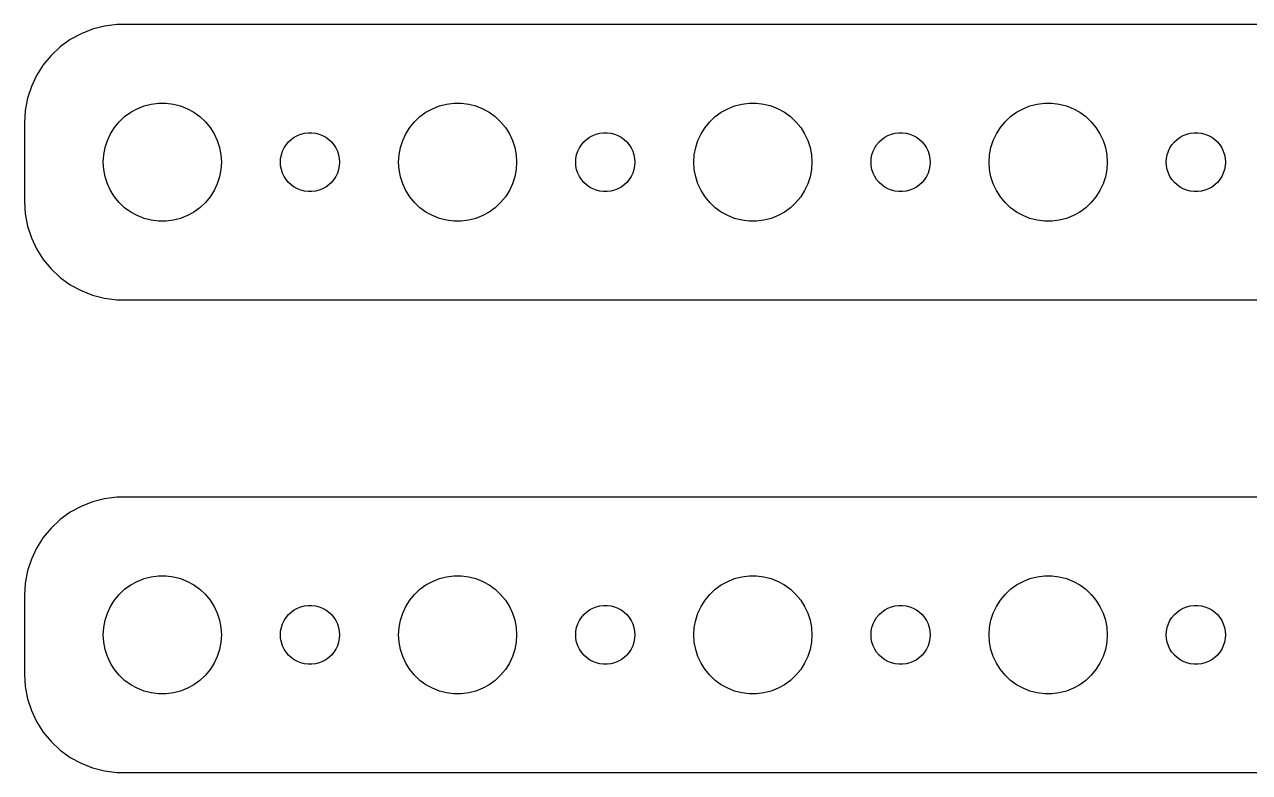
# Model space of a CAD drawing. Header units: metres. Extents: x -247 to 247, y 41 to 79.
# Drawn here: x -247 to -184.8, y 41 to 79 of the extents above; entities that cross this region are included whole.
import ezdxf

# ---------------------------------------------------------------- set-up
doc = ezdxf.new("R2010")
doc.units = ezdxf.units.M

msp = doc.modelspace()

# ---------------------------------------------------------------- linework, layer by layer
for p, q in [((-244.129, 78.5241), (-244.679, 78.2216)), ((-243.545, 78.7553), (-244.129, 78.5241)), ((-242.937, 78.9114), (-243.545, 78.7553)), ((-242.314, 78.9901), (-242.937, 78.9114)), ((242.314, 78.9901), (-242.314, 78.9901)), ((-245.187, 77.8526), (-245.645, 77.4227)), ((-244.679, 78.2216), (-245.187, 77.8526)), ((-245.645, 77.4227), (-246.045, 76.9389)), ((-246.045, 76.9389), (-246.382, 76.4088)), ((-246.382, 76.4088), (-246.649, 75.8406)), ((-246.649, 75.8406), (-246.843, 75.2434)), ((-246.843, 75.2434), (-246.961, 74.6267)), ((-241.607, 74.533), (-241.277, 74.7145)), ((-241.277, 74.7145), (-240.927, 74.8532)), ((-240.927, 74.8532), (-240.562, 74.9469)), ((-240.562, 74.9469), (-240.188, 74.9941)), ((-240.188, 74.9941), (-239.812, 74.9941)), ((-239.812, 74.9941), (-239.438, 74.9469)), ((-239.438, 74.9469), (-239.073, 74.8532)), ((-239.073, 74.8532), (-238.723, 74.7145)), ((-238.723, 74.7145), (-238.393, 74.533)), ((-226.607, 74.533), (-226.277, 74.7145)), ((-226.277, 74.7145), (-225.927, 74.8532)), ((-225.927, 74.8532), (-225.562, 74.9469)), ((-225.562, 74.9469), (-225.188, 74.9941)), ((-225.188, 74.9941), (-224.812, 74.9941)), ((-224.812, 74.9941), (-224.438, 74.9469)), ((-224.438, 74.9469), (-224.073, 74.8532)), ((-224.073, 74.8532), (-223.723, 74.7145)), ((-223.723, 74.7145), (-223.393, 74.533)), ((-211.607, 74.533), (-211.277, 74.7145)), ((-211.277, 74.7145), (-210.927, 74.8532)), ((-210.927, 74.8532), (-210.562, 74.9469)), ((-210.562, 74.9469), (-210.188, 74.9941)), ((-210.188, 74.9941), (-209.812, 74.9941)), ((-209.812, 74.9941), (-209.438, 74.9469)), ((-209.438, 74.9469), (-209.073, 74.8532)), ((-209.073, 74.8532), (-208.723, 74.7145)), ((-208.723, 74.7145), (-208.393, 74.533)), ((-196.607, 74.533), (-196.277, 74.7145)), ((-196.277, 74.7145), (-195.927, 74.8532)), ((-195.927, 74.8532), (-195.562, 74.9469)), ((-195.562, 74.9469), (-195.188, 74.9941)), ((-195.188, 74.9941), (-194.812, 74.9941)), ((-194.812, 74.9941), (-194.438, 74.9469)), ((-194.438, 74.9469), (-194.073, 74.8532)), ((-194.073, 74.8532), (-193.723, 74.7145)), ((-193.723, 74.7145), (-193.393, 74.533)), ((-246.961, 74.6267), (-247, 74)), ((-242.427, 73.7634), (-242.187, 74.0536)), ((-242.187, 74.0536), (-241.912, 74.3115)), ((-241.912, 74.3115), (-241.607, 74.533)), ((-238.393, 74.533), (-238.088, 74.3115)), ((-238.088, 74.3115), (-237.813, 74.0536)), ((-237.813, 74.0536), (-237.573, 73.7634)), ((-227.427, 73.7634), (-227.187, 74.0536)), ((-227.187, 74.0536), (-226.912, 74.3115)), ((-226.912, 74.3115), (-226.607, 74.533)), ((-223.393, 74.533), (-223.088, 74.3115)), ((-223.088, 74.3115), (-222.813, 74.0536)), ((-222.813, 74.0536), (-222.573, 73.7634)), ((-212.427, 73.7634), (-212.187, 74.0536)), ((-212.187, 74.0536), (-211.912, 74.3115)), ((-211.912, 74.3115), (-211.607, 74.533)), ((-208.393, 74.533), (-208.088, 74.3115)), ((-208.088, 74.3115), (-207.813, 74.0536)), ((-207.813, 74.0536), (-207.573, 73.7634)), ((-197.427, 73.7634), (-197.187, 74.0536)), ((-197.187, 74.0536), (-196.912, 74.3115)), ((-196.912, 74.3115), (-196.607, 74.533)), ((-193.393, 74.533), (-193.088, 74.3115)), ((-193.088, 74.3115), (-192.813, 74.0536)), ((-192.813, 74.0536), (-192.573, 73.7634)), ((-247, 74), (-247, 70)), ((-242.789, 73.1044), (-242.629, 73.4453)), ((-242.629, 73.4453), (-242.427, 73.7634)), ((-237.573, 73.7634), (-237.371, 73.4453)), ((-237.371, 73.4453), (-237.211, 73.1044)), ((-233.139, 73.3572), (-232.964, 73.4266)), ((-232.964, 73.4266), (-232.781, 73.4734)), ((-232.781, 73.4734), (-232.594, 73.497)), ((-232.594, 73.497), (-232.406, 73.497)), ((-232.406, 73.497), (-232.219, 73.4734)), ((-232.219, 73.4734), (-232.036, 73.4266)), ((-232.036, 73.4266), (-231.861, 73.3572)), ((-227.789, 73.1044), (-227.629, 73.4453)), ((-227.629, 73.4453), (-227.427, 73.7634)), ((-222.573, 73.7634), (-222.371, 73.4453)), ((-222.371, 73.4453), (-222.211, 73.1044)), ((-218.139, 73.3572), (-217.964, 73.4266)), ((-217.964, 73.4266), (-217.781, 73.4734)), ((-217.781, 73.4734), (-217.594, 73.497)), ((-217.594, 73.497), (-217.406, 73.497)), ((-217.406, 73.497), (-217.219, 73.4734)), ((-217.219, 73.4734), (-217.036, 73.4266)), ((-217.036, 73.4266), (-216.861, 73.3572)), ((-212.789, 73.1044), (-212.629, 73.4453)), ((-212.629, 73.4453), (-212.427, 73.7634)), ((-207.573, 73.7634), (-207.371, 73.4453)), ((-207.371, 73.4453), (-207.211, 73.1044)), ((-203.139, 73.3572), (-202.964, 73.4266)), ((-202.964, 73.4266), (-202.781, 73.4734)), ((-202.781, 73.4734), (-202.594, 73.497)), ((-202.594, 73.497), (-202.406, 73.497)), ((-202.406, 73.497), (-202.219, 73.4734)), ((-202.219, 73.4734), (-202.036, 73.4266)), ((-202.036, 73.4266), (-201.861, 73.3572)), ((-197.789, 73.1044), (-197.629, 73.4453)), ((-197.629, 73.4453), (-197.427, 73.7634)), ((-192.573, 73.7634), (-192.371, 73.4453)), ((-192.371, 73.4453), (-192.211, 73.1044)), ((-188.139, 73.3572), (-187.964, 73.4266)), ((-187.964, 73.4266), (-187.781, 73.4734)), ((-187.781, 73.4734), (-187.594, 73.497)), ((-187.594, 73.497), (-187.406, 73.497)), ((-187.406, 73.497), (-187.219, 73.4734)), ((-187.219, 73.4734), (-187.036, 73.4266)), ((-187.036, 73.4266), (-186.861, 73.3572)), ((-242.906, 72.7461), (-242.789, 73.1044)), ((-237.211, 73.1044), (-237.094, 72.7461)), ((-233.814, 72.7226), (-233.714, 72.8817)), ((-233.714, 72.8817), (-233.593, 73.0268)), ((-233.593, 73.0268), (-233.456, 73.1558)), ((-233.456, 73.1558), (-233.304, 73.2665)), ((-233.304, 73.2665), (-233.139, 73.3572)), ((-231.861, 73.3572), (-231.696, 73.2665)), ((-231.696, 73.2665), (-231.544, 73.1558)), ((-231.544, 73.1558), (-231.407, 73.0268)), ((-231.407, 73.0268), (-231.286, 72.8817)), ((-231.286, 72.8817), (-231.186, 72.7226)), ((-227.906, 72.7461), (-227.789, 73.1044)), ((-222.211, 73.1044), (-222.094, 72.7461)), ((-218.814, 72.7226), (-218.714, 72.8817)), ((-218.714, 72.8817), (-218.593, 73.0268)), ((-218.593, 73.0268), (-218.456, 73.1558)), ((-218.456, 73.1558), (-218.304, 73.2665)), ((-218.304, 73.2665), (-218.139, 73.3572)), ((-216.861, 73.3572), (-216.696, 73.2665)), ((-216.696, 73.2665), (-216.544, 73.1558)), ((-216.544, 73.1558), (-216.407, 73.0268)), ((-216.407, 73.0268), (-216.286, 72.8817)), ((-216.286, 72.8817), (-216.186, 72.7226)), ((-212.906, 72.7461), (-212.789, 73.1044)), ((-207.211, 73.1044), (-207.094, 72.7461)), ((-203.814, 72.7226), (-203.714, 72.8817)), ((-203.714, 72.8817), (-203.593, 73.0268)), ((-203.593, 73.0268), (-203.456, 73.1558)), ((-203.456, 73.1558), (-203.304, 73.2665)), ((-203.304, 73.2665), (-203.139, 73.3572)), ((-201.861, 73.3572), (-201.696, 73.2665)), ((-201.696, 73.2665), (-201.544, 73.1558)), ((-201.544, 73.1558), (-201.407, 73.0268)), ((-201.407, 73.0268), (-201.286, 72.8817)), ((-201.286, 72.8817), (-201.186, 72.7226)), ((-197.906, 72.7461), (-197.789, 73.1044)), ((-192.211, 73.1044), (-192.094, 72.7461)), ((-188.814, 72.7226), (-188.714, 72.8817)), ((-188.714, 72.8817), (-188.593, 73.0268)), ((-188.593, 73.0268), (-188.456, 73.1558)), ((-188.456, 73.1558), (-188.304, 73.2665)), ((-188.304, 73.2665), (-188.139, 73.3572)), ((-186.861, 73.3572), (-186.696, 73.2665)), ((-186.696, 73.2665), (-186.544, 73.1558)), ((-186.544, 73.1558), (-186.407, 73.0268)), ((-186.407, 73.0268), (-186.286, 72.8817)), ((-186.286, 72.8817), (-186.186, 72.7226)), ((-243, 72), (-242.976, 72.376)), ((-242.976, 72.376), (-242.906, 72.7461)), ((-237.094, 72.7461), (-237.024, 72.376)), ((-237.024, 72.376), (-237, 72)), ((-234, 72), (-233.988, 72.188)), ((-233.988, 72.188), (-233.953, 72.373)), ((-233.953, 72.373), (-233.895, 72.5522)), ((-233.895, 72.5522), (-233.814, 72.7226)), ((-231.186, 72.7226), (-231.105, 72.5522)), ((-231.105, 72.5522), (-231.047, 72.373)), ((-231.047, 72.373), (-231.012, 72.188)), ((-231.012, 72.188), (-231, 72)), ((-228, 72), (-227.976, 72.376)), ((-227.976, 72.376), (-227.906, 72.7461)), ((-222.094, 72.7461), (-222.024, 72.376)), ((-222.024, 72.376), (-222, 72)), ((-219, 72), (-218.988, 72.188)), ((-218.988, 72.188), (-218.953, 72.373)), ((-218.953, 72.373), (-218.895, 72.5522)), ((-218.895, 72.5522), (-218.814, 72.7226)), ((-216.186, 72.7226), (-216.105, 72.5522)), ((-216.105, 72.5522), (-216.047, 72.373)), ((-216.047, 72.373), (-216.012, 72.188)), ((-216.012, 72.188), (-216, 72)), ((-213, 72), (-212.976, 72.376)), ((-212.976, 72.376), (-212.906, 72.7461)), ((-207.094, 72.7461), (-207.024, 72.376)), ((-207.024, 72.376), (-207, 72)), ((-204, 72), (-203.988, 72.188)), ((-203.988, 72.188), (-203.953, 72.373)), ((-203.953, 72.373), (-203.895, 72.5522)), ((-203.895, 72.5522), (-203.814, 72.7226)), ((-201.186, 72.7226), (-201.105, 72.5522)), ((-201.105, 72.5522), (-201.047, 72.373)), ((-201.047, 72.373), (-201.012, 72.188)), ((-201.012, 72.188), (-201, 72)), ((-198, 72), (-197.976, 72.376)), ((-197.976, 72.376), (-197.906, 72.7461)), ((-192.094, 72.7461), (-192.024, 72.376)), ((-192.024, 72.376), (-192, 72)), ((-189, 72), (-188.988, 72.188)), ((-188.988, 72.188), (-188.953, 72.373)), ((-188.953, 72.373), (-188.895, 72.5522)), ((-188.895, 72.5522), (-188.814, 72.7226)), ((-186.186, 72.7226), (-186.105, 72.5522)), ((-186.105, 72.5522), (-186.047, 72.373)), ((-186.047, 72.373), (-186.012, 72.188)), ((-186.012, 72.188), (-186, 72)), ((-242.976, 71.624), (-243, 72)), ((-242.906, 71.2539), (-242.976, 71.624)), ((-237.024, 71.624), (-237.094, 71.2539)), ((-237, 72), (-237.024, 71.624)), ((-233.988, 71.812), (-234, 72)), ((-233.953, 71.627), (-233.988, 71.812)), ((-233.895, 71.4478), (-233.953, 71.627)), ((-231.047, 71.627), (-231.105, 71.4478)), ((-231.012, 71.812), (-231.047, 71.627)), ((-231, 72), (-231.012, 71.812)), ((-227.976, 71.624), (-228, 72)), ((-227.906, 71.2539), (-227.976, 71.624)), ((-222.024, 71.624), (-222.094, 71.2539)), ((-222, 72), (-222.024, 71.624)), ((-218.988, 71.812), (-219, 72)), ((-218.953, 71.627), (-218.988, 71.812)), ((-218.895, 71.4478), (-218.953, 71.627)), ((-216.047, 71.627), (-216.105, 71.4478)), ((-216.012, 71.812), (-216.047, 71.627)), ((-216, 72), (-216.012, 71.812)), ((-212.976, 71.624), (-213, 72)), ((-212.906, 71.2539), (-212.976, 71.624)), ((-207.024, 71.624), (-207.094, 71.2539)), ((-207, 72), (-207.024, 71.624)), ((-203.988, 71.812), (-204, 72)), ((-203.953, 71.627), (-203.988, 71.812)), ((-203.895, 71.4478), (-203.953, 71.627)), ((-201.047, 71.627), (-201.105, 71.4478)), ((-201.012, 71.812), (-201.047, 71.627)), ((-201, 72), (-201.012, 71.812)), ((-197.976, 71.624), (-198, 72)), ((-197.906, 71.2539), (-197.976, 71.624)), ((-192.024, 71.624), (-192.094, 71.2539)), ((-192, 72), (-192.024, 71.624)), ((-188.988, 71.812), (-189, 72)), ((-188.953, 71.627), (-188.988, 71.812)), ((-188.895, 71.4478), (-188.953, 71.627)), ((-186.047, 71.627), (-186.105, 71.4478)), ((-186.012, 71.812), (-186.047, 71.627)), ((-186, 72), (-186.012, 71.812)), ((-242.789, 70.8956), (-242.906, 71.2539)), ((-237.094, 71.2539), (-237.211, 70.8956)), ((-233.814, 71.2774), (-233.895, 71.4478)), ((-233.714, 71.1183), (-233.814, 71.2774)), ((-233.593, 70.9732), (-233.714, 71.1183)), ((-233.456, 70.8442), (-233.593, 70.9732)), ((-231.407, 70.9732), (-231.544, 70.8442)), ((-231.286, 71.1183), (-231.407, 70.9732)), ((-231.186, 71.2774), (-231.286, 71.1183)), ((-231.105, 71.4478), (-231.186, 71.2774)), ((-227.789, 70.8956), (-227.906, 71.2539)), ((-222.094, 71.2539), (-222.211, 70.8956)), ((-218.814, 71.2774), (-218.895, 71.4478)), ((-218.714, 71.1183), (-218.814, 71.2774)), ((-218.593, 70.9732), (-218.714, 71.1183)), ((-218.456, 70.8442), (-218.593, 70.9732)), ((-216.407, 70.9732), (-216.544, 70.8442)), ((-216.286, 71.1183), (-216.407, 70.9732)), ((-216.186, 71.2774), (-216.286, 71.1183)), ((-216.105, 71.4478), (-216.186, 71.2774)), ((-212.789, 70.8956), (-212.906, 71.2539)), ((-207.094, 71.2539), (-207.211, 70.8956)), ((-203.814, 71.2774), (-203.895, 71.4478)), ((-203.714, 71.1183), (-203.814, 71.2774)), ((-203.593, 70.9732), (-203.714, 71.1183)), ((-203.456, 70.8442), (-203.593, 70.9732)), ((-201.407, 70.9732), (-201.544, 70.8442)), ((-201.286, 71.1183), (-201.407, 70.9732)), ((-201.186, 71.2774), (-201.286, 71.1183)), ((-201.105, 71.4478), (-201.186, 71.2774)), ((-197.789, 70.8956), (-197.906, 71.2539)), ((-192.094, 71.2539), (-192.211, 70.8956)), ((-188.814, 71.2774), (-188.895, 71.4478)), ((-188.714, 71.1183), (-188.814, 71.2774)), ((-188.593, 70.9732), (-188.714, 71.1183)), ((-188.456, 70.8442), (-188.593, 70.9732)), ((-186.407, 70.9732), (-186.544, 70.8442)), ((-186.286, 71.1183), (-186.407, 70.9732)), ((-186.186, 71.2774), (-186.286, 71.1183)), ((-186.105, 71.4478), (-186.186, 71.2774)), ((-242.629, 70.5547), (-242.789, 70.8956)), ((-242.427, 70.2366), (-242.629, 70.5547)), ((-237.371, 70.5547), (-237.573, 70.2366)), ((-237.211, 70.8956), (-237.371, 70.5547)), ((-233.304, 70.7335), (-233.456, 70.8442)), ((-233.139, 70.6428), (-233.304, 70.7335)), ((-232.964, 70.5734), (-233.139, 70.6428)), ((-232.781, 70.5266), (-232.964, 70.5734)), ((-232.594, 70.503), (-232.781, 70.5266)), ((-232.406, 70.503), (-232.594, 70.503)), ((-232.219, 70.5266), (-232.406, 70.503)), ((-232.036, 70.5734), (-232.219, 70.5266)), ((-231.861, 70.6428), (-232.036, 70.5734)), ((-231.696, 70.7335), (-231.861, 70.6428)), ((-231.544, 70.8442), (-231.696, 70.7335)), ((-227.629, 70.5547), (-227.789, 70.8956)), ((-227.427, 70.2366), (-227.629, 70.5547)), ((-222.371, 70.5547), (-222.573, 70.2366)), ((-222.211, 70.8956), (-222.371, 70.5547)), ((-218.304, 70.7335), (-218.456, 70.8442)), ((-218.139, 70.6428), (-218.304, 70.7335)), ((-217.964, 70.5734), (-218.139, 70.6428)), ((-217.781, 70.5266), (-217.964, 70.5734)), ((-217.594, 70.503), (-217.781, 70.5266)), ((-217.406, 70.503), (-217.594, 70.503)), ((-217.219, 70.5266), (-217.406, 70.503)), ((-217.036, 70.5734), (-217.219, 70.5266)), ((-216.861, 70.6428), (-217.036, 70.5734)), ((-216.696, 70.7335), (-216.861, 70.6428)), ((-216.544, 70.8442), (-216.696, 70.7335)), ((-212.629, 70.5547), (-212.789, 70.8956)), ((-212.427, 70.2366), (-212.629, 70.5547)), ((-207.371, 70.5547), (-207.573, 70.2366)), ((-207.211, 70.8956), (-207.371, 70.5547)), ((-203.304, 70.7335), (-203.456, 70.8442)), ((-203.139, 70.6428), (-203.304, 70.7335)), ((-202.964, 70.5734), (-203.139, 70.6428)), ((-202.781, 70.5266), (-202.964, 70.5734)), ((-202.594, 70.503), (-202.781, 70.5266)), ((-202.406, 70.503), (-202.594, 70.503)), ((-202.219, 70.5266), (-202.406, 70.503)), ((-202.036, 70.5734), (-202.219, 70.5266)), ((-201.861, 70.6428), (-202.036, 70.5734)), ((-201.696, 70.7335), (-201.861, 70.6428)), ((-201.544, 70.8442), (-201.696, 70.7335)), ((-197.629, 70.5547), (-197.789, 70.8956)), ((-197.427, 70.2366), (-197.629, 70.5547)), ((-192.371, 70.5547), (-192.573, 70.2366)), ((-192.211, 70.8956), (-192.371, 70.5547)), ((-188.304, 70.7335), (-188.456, 70.8442)), ((-188.139, 70.6428), (-188.304, 70.7335)), ((-187.964, 70.5734), (-188.139, 70.6428)), ((-187.781, 70.5266), (-187.964, 70.5734)), ((-187.594, 70.503), (-187.781, 70.5266)), ((-187.406, 70.503), (-187.594, 70.503)), ((-187.219, 70.5266), (-187.406, 70.503)), ((-187.036, 70.5734), (-187.219, 70.5266)), ((-186.861, 70.6428), (-187.036, 70.5734)), ((-186.696, 70.7335), (-186.861, 70.6428)), ((-186.544, 70.8442), (-186.696, 70.7335)), ((-247, 70), (-246.961, 69.3733)), ((-242.187, 69.9464), (-242.427, 70.2366)), ((-241.912, 69.6885), (-242.187, 69.9464)), ((-237.813, 69.9464), (-238.088, 69.6885)), ((-237.573, 70.2366), (-237.813, 69.9464)), ((-227.187, 69.9464), (-227.427, 70.2366)), ((-226.912, 69.6885), (-227.187, 69.9464)), ((-222.813, 69.9464), (-223.088, 69.6885)), ((-222.573, 70.2366), (-222.813, 69.9464)), ((-212.187, 69.9464), (-212.427, 70.2366)), ((-211.912, 69.6885), (-212.187, 69.9464)), ((-207.813, 69.9464), (-208.088, 69.6885)), ((-207.573, 70.2366), (-207.813, 69.9464)), ((-197.187, 69.9464), (-197.427, 70.2366)), ((-196.912, 69.6885), (-197.187, 69.9464)), ((-192.813, 69.9464), (-193.088, 69.6885)), ((-192.573, 70.2366), (-192.813, 69.9464)), ((-246.961, 69.3733), (-246.843, 68.7566)), ((-241.607, 69.467), (-241.912, 69.6885)), ((-241.277, 69.2855), (-241.607, 69.467)), ((-240.927, 69.1468), (-241.277, 69.2855)), ((-240.562, 69.0531), (-240.927, 69.1468)), ((-239.073, 69.1468), (-239.438, 69.0531)), ((-238.723, 69.2855), (-239.073, 69.1468)), ((-238.393, 69.467), (-238.723, 69.2855)), ((-238.088, 69.6885), (-238.393, 69.467)), ((-226.607, 69.467), (-226.912, 69.6885)), ((-226.277, 69.2855), (-226.607, 69.467)), ((-225.927, 69.1468), (-226.277, 69.2855)), ((-225.562, 69.0531), (-225.927, 69.1468)), ((-224.073, 69.1468), (-224.438, 69.0531)), ((-223.723, 69.2855), (-224.073, 69.1468)), ((-223.393, 69.467), (-223.723, 69.2855)), ((-223.088, 69.6885), (-223.393, 69.467)), ((-211.607, 69.467), (-211.912, 69.6885)), ((-211.277, 69.2855), (-211.607, 69.467)), ((-210.927, 69.1468), (-211.277, 69.2855)), ((-210.562, 69.0531), (-210.927, 69.1468)), ((-209.073, 69.1468), (-209.438, 69.0531)), ((-208.723, 69.2855), (-209.073, 69.1468)), ((-208.393, 69.467), (-208.723, 69.2855)), ((-208.088, 69.6885), (-208.393, 69.467)), ((-196.607, 69.467), (-196.912, 69.6885)), ((-196.277, 69.2855), (-196.607, 69.467)), ((-195.927, 69.1468), (-196.277, 69.2855)), ((-195.562, 69.0531), (-195.927, 69.1468)), ((-194.073, 69.1468), (-194.438, 69.0531)), ((-193.723, 69.2855), (-194.073, 69.1468)), ((-193.393, 69.467), (-193.723, 69.2855)), ((-193.088, 69.6885), (-193.393, 69.467)), ((-246.843, 68.7566), (-246.649, 68.1594)), ((-240.188, 69.0059), (-240.562, 69.0531)), ((-239.812, 69.0059), (-240.188, 69.0059)), ((-239.438, 69.0531), (-239.812, 69.0059)), ((-225.188, 69.0059), (-225.562, 69.0531)), ((-224.812, 69.0059), (-225.188, 69.0059)), ((-224.438, 69.0531), (-224.812, 69.0059)), ((-210.188, 69.0059), (-210.562, 69.0531)), ((-209.812, 69.0059), (-210.188, 69.0059)), ((-209.438, 69.0531), (-209.812, 69.0059)), ((-195.188, 69.0059), (-195.562, 69.0531)), ((-194.812, 69.0059), (-195.188, 69.0059)), ((-194.438, 69.0531), (-194.812, 69.0059)), ((-246.649, 68.1594), (-246.382, 67.5912)), ((-246.382, 67.5912), (-246.045, 67.0611)), ((-246.045, 67.0611), (-245.645, 66.5773)), ((-245.645, 66.5773), (-245.187, 66.1474)), ((-245.187, 66.1474), (-244.679, 65.7784)), ((-244.679, 65.7784), (-244.129, 65.4759)), ((-244.129, 65.4759), (-243.545, 65.2447)), ((-243.545, 65.2447), (-242.937, 65.0886)), ((-242.937, 65.0886), (-242.314, 65.0099)), ((-242.314, 65.0099), (242.314, 65.0099)), ((-242.937, 54.9114), (-243.545, 54.7553)), ((-242.314, 54.9901), (-242.937, 54.9114)), ((242.314, 54.9901), (-242.314, 54.9901)), ((-244.679, 54.2216), (-245.187, 53.8526)), ((-244.129, 54.5241), (-244.679, 54.2216)), ((-243.545, 54.7553), (-244.129, 54.5241)), ((-245.187, 53.8526), (-245.645, 53.4227)), ((-246.045, 52.9389), (-246.382, 52.4088)), ((-245.645, 53.4227), (-246.045, 52.9389)), ((-246.382, 52.4088), (-246.649, 51.8406)), ((-246.649, 51.8406), (-246.843, 51.2434)), ((-246.843, 51.2434), (-246.961, 50.6267)), ((-246.961, 50.6267), (-247, 50)), ((-241.912, 50.3115), (-241.607, 50.533)), ((-241.607, 50.533), (-241.277, 50.7145)), ((-241.277, 50.7145), (-240.927, 50.8532)), ((-240.927, 50.8532), (-240.562, 50.9469)), ((-240.562, 50.9469), (-240.188, 50.9941)), ((-240.188, 50.9941), (-239.812, 50.9941)), ((-239.812, 50.9941), (-239.438, 50.9469)), ((-239.438, 50.9469), (-239.073, 50.8532)), ((-239.073, 50.8532), (-238.723, 50.7145)), ((-238.723, 50.7145), (-238.393, 50.533)), ((-238.393, 50.533), (-238.088, 50.3115)), ((-226.912, 50.3115), (-226.607, 50.533)), ((-226.607, 50.533), (-226.277, 50.7145)), ((-226.277, 50.7145), (-225.927, 50.8532)), ((-225.927, 50.8532), (-225.562, 50.9469)), ((-225.562, 50.9469), (-225.188, 50.9941)), ((-225.188, 50.9941), (-224.812, 50.9941)), ((-224.812, 50.9941), (-224.438, 50.9469)), ((-224.438, 50.9469), (-224.073, 50.8532)), ((-224.073, 50.8532), (-223.723, 50.7145)), ((-223.723, 50.7145), (-223.393, 50.533)), ((-223.393, 50.533), (-223.088, 50.3115)), ((-211.912, 50.3115), (-211.607, 50.533)), ((-211.607, 50.533), (-211.277, 50.7145)), ((-211.277, 50.7145), (-210.927, 50.8532)), ((-210.927, 50.8532), (-210.562, 50.9469)), ((-210.562, 50.9469), (-210.188, 50.9941)), ((-210.188, 50.9941), (-209.812, 50.9941)), ((-209.812, 50.9941), (-209.438, 50.9469)), ((-209.438, 50.9469), (-209.073, 50.8532)), ((-209.073, 50.8532), (-208.723, 50.7145)), ((-208.723, 50.7145), (-208.393, 50.533)), ((-208.393, 50.533), (-208.088, 50.3115)), ((-196.912, 50.3115), (-196.607, 50.533)), ((-196.607, 50.533), (-196.277, 50.7145)), ((-196.277, 50.7145), (-195.927, 50.8532)), ((-195.927, 50.8532), (-195.562, 50.9469)), ((-195.562, 50.9469), (-195.188, 50.9941)), ((-195.188, 50.9941), (-194.812, 50.9941)), ((-194.812, 50.9941), (-194.438, 50.9469)), ((-194.438, 50.9469), (-194.073, 50.8532)), ((-194.073, 50.8532), (-193.723, 50.7145)), ((-193.723, 50.7145), (-193.393, 50.533)), ((-193.393, 50.533), (-193.088, 50.3115)), ((-247, 50), (-247, 46)), ((-242.427, 49.7634), (-242.187, 50.0536)), ((-242.187, 50.0536), (-241.912, 50.3115)), ((-238.088, 50.3115), (-237.813, 50.0536)), ((-237.813, 50.0536), (-237.573, 49.7634)), ((-227.427, 49.7634), (-227.187, 50.0536)), ((-227.187, 50.0536), (-226.912, 50.3115)), ((-223.088, 50.3115), (-222.813, 50.0536)), ((-222.813, 50.0536), (-222.573, 49.7634)), ((-212.427, 49.7634), (-212.187, 50.0536)), ((-212.187, 50.0536), (-211.912, 50.3115)), ((-208.088, 50.3115), (-207.813, 50.0536)), ((-207.813, 50.0536), (-207.573, 49.7634)), ((-197.427, 49.7634), (-197.187, 50.0536)), ((-197.187, 50.0536), (-196.912, 50.3115)), ((-193.088, 50.3115), (-192.813, 50.0536)), ((-192.813, 50.0536), (-192.573, 49.7634)), ((-242.789, 49.1044), (-242.629, 49.4453)), ((-242.629, 49.4453), (-242.427, 49.7634)), ((-237.573, 49.7634), (-237.371, 49.4453)), ((-237.371, 49.4453), (-237.211, 49.1044)), ((-233.456, 49.1558), (-233.304, 49.2665)), ((-233.304, 49.2665), (-233.139, 49.3572)), ((-233.139, 49.3572), (-232.964, 49.4266)), ((-232.964, 49.4266), (-232.781, 49.4734)), ((-232.781, 49.4734), (-232.594, 49.497)), ((-232.594, 49.497), (-232.406, 49.497)), ((-232.406, 49.497), (-232.219, 49.4734)), ((-232.219, 49.4734), (-232.036, 49.4266)), ((-232.036, 49.4266), (-231.861, 49.3572)), ((-231.861, 49.3572), (-231.696, 49.2665)), ((-231.696, 49.2665), (-231.544, 49.1558)), ((-227.789, 49.1044), (-227.629, 49.4453)), ((-227.629, 49.4453), (-227.427, 49.7634)), ((-222.573, 49.7634), (-222.371, 49.4453)), ((-222.371, 49.4453), (-222.211, 49.1044)), ((-218.456, 49.1558), (-218.304, 49.2665)), ((-218.304, 49.2665), (-218.139, 49.3572)), ((-218.139, 49.3572), (-217.964, 49.4266)), ((-217.964, 49.4266), (-217.781, 49.4734)), ((-217.781, 49.4734), (-217.594, 49.497)), ((-217.594, 49.497), (-217.406, 49.497)), ((-217.406, 49.497), (-217.219, 49.4734)), ((-217.219, 49.4734), (-217.036, 49.4266)), ((-217.036, 49.4266), (-216.861, 49.3572)), ((-216.861, 49.3572), (-216.696, 49.2665)), ((-216.696, 49.2665), (-216.544, 49.1558)), ((-212.789, 49.1044), (-212.629, 49.4453)), ((-212.629, 49.4453), (-212.427, 49.7634)), ((-207.573, 49.7634), (-207.371, 49.4453)), ((-207.371, 49.4453), (-207.211, 49.1044)), ((-203.456, 49.1558), (-203.304, 49.2665)), ((-203.304, 49.2665), (-203.139, 49.3572)), ((-203.139, 49.3572), (-202.964, 49.4266)), ((-202.964, 49.4266), (-202.781, 49.4734)), ((-202.781, 49.4734), (-202.594, 49.497)), ((-202.594, 49.497), (-202.406, 49.497)), ((-202.406, 49.497), (-202.219, 49.4734)), ((-202.219, 49.4734), (-202.036, 49.4266)), ((-202.036, 49.4266), (-201.861, 49.3572)), ((-201.861, 49.3572), (-201.696, 49.2665)), ((-201.696, 49.2665), (-201.544, 49.1558)), ((-197.789, 49.1044), (-197.629, 49.4453)), ((-197.629, 49.4453), (-197.427, 49.7634)), ((-192.573, 49.7634), (-192.371, 49.4453)), ((-192.371, 49.4453), (-192.211, 49.1044)), ((-188.456, 49.1558), (-188.304, 49.2665)), ((-188.304, 49.2665), (-188.139, 49.3572)), ((-188.139, 49.3572), (-187.964, 49.4266)), ((-187.964, 49.4266), (-187.781, 49.4734)), ((-187.781, 49.4734), (-187.594, 49.497)), ((-187.594, 49.497), (-187.406, 49.497)), ((-187.406, 49.497), (-187.219, 49.4734)), ((-187.219, 49.4734), (-187.036, 49.4266)), ((-187.036, 49.4266), (-186.861, 49.3572)), ((-186.861, 49.3572), (-186.696, 49.2665)), ((-186.696, 49.2665), (-186.544, 49.1558)), ((-242.976, 48.376), (-242.906, 48.7461)), ((-242.906, 48.7461), (-242.789, 49.1044)), ((-237.211, 49.1044), (-237.094, 48.7461)), ((-237.094, 48.7461), (-237.024, 48.376)), ((-233.953, 48.373), (-233.895, 48.5522)), ((-233.895, 48.5522), (-233.814, 48.7226)), ((-233.814, 48.7226), (-233.714, 48.8817)), ((-233.714, 48.8817), (-233.593, 49.0268)), ((-233.593, 49.0268), (-233.456, 49.1558)), ((-231.544, 49.1558), (-231.407, 49.0268)), ((-231.407, 49.0268), (-231.286, 48.8817)), ((-231.286, 48.8817), (-231.186, 48.7226)), ((-231.186, 48.7226), (-231.105, 48.5522)), ((-231.105, 48.5522), (-231.047, 48.373)), ((-227.976, 48.376), (-227.906, 48.7461)), ((-227.906, 48.7461), (-227.789, 49.1044)), ((-222.211, 49.1044), (-222.094, 48.7461)), ((-222.094, 48.7461), (-222.024, 48.376)), ((-218.953, 48.373), (-218.895, 48.5522)), ((-218.895, 48.5522), (-218.814, 48.7226)), ((-218.814, 48.7226), (-218.714, 48.8817)), ((-218.714, 48.8817), (-218.593, 49.0268)), ((-218.593, 49.0268), (-218.456, 49.1558)), ((-216.544, 49.1558), (-216.407, 49.0268)), ((-216.407, 49.0268), (-216.286, 48.8817)), ((-216.286, 48.8817), (-216.186, 48.7226)), ((-216.186, 48.7226), (-216.105, 48.5522)), ((-216.105, 48.5522), (-216.047, 48.373)), ((-212.976, 48.376), (-212.906, 48.7461)), ((-212.906, 48.7461), (-212.789, 49.1044)), ((-207.211, 49.1044), (-207.094, 48.7461)), ((-207.094, 48.7461), (-207.024, 48.376)), ((-203.953, 48.373), (-203.895, 48.5522)), ((-203.895, 48.5522), (-203.814, 48.7226)), ((-203.814, 48.7226), (-203.714, 48.8817)), ((-203.714, 48.8817), (-203.593, 49.0268)), ((-203.593, 49.0268), (-203.456, 49.1558)), ((-201.544, 49.1558), (-201.407, 49.0268)), ((-201.407, 49.0268), (-201.286, 48.8817)), ((-201.286, 48.8817), (-201.186, 48.7226)), ((-201.186, 48.7226), (-201.105, 48.5522)), ((-201.105, 48.5522), (-201.047, 48.373)), ((-197.976, 48.376), (-197.906, 48.7461)), ((-197.906, 48.7461), (-197.789, 49.1044)), ((-192.211, 49.1044), (-192.094, 48.7461)), ((-192.094, 48.7461), (-192.024, 48.376)), ((-188.953, 48.373), (-188.895, 48.5522)), ((-188.895, 48.5522), (-188.814, 48.7226)), ((-188.814, 48.7226), (-188.714, 48.8817)), ((-188.714, 48.8817), (-188.593, 49.0268)), ((-188.593, 49.0268), (-188.456, 49.1558)), ((-186.544, 49.1558), (-186.407, 49.0268)), ((-186.407, 49.0268), (-186.286, 48.8817)), ((-186.286, 48.8817), (-186.186, 48.7226)), ((-186.186, 48.7226), (-186.105, 48.5522)), ((-186.105, 48.5522), (-186.047, 48.373)), ((-243, 48), (-242.976, 48.376)), ((-242.976, 47.624), (-243, 48)), ((-237.024, 48.376), (-237, 48)), ((-237, 48), (-237.024, 47.624)), ((-234, 48), (-233.988, 48.188)), ((-233.988, 47.812), (-234, 48)), ((-233.988, 48.188), (-233.953, 48.373)), ((-231.047, 48.373), (-231.012, 48.188)), ((-231.012, 48.188), (-231, 48)), ((-231, 48), (-231.012, 47.812)), ((-228, 48), (-227.976, 48.376)), ((-227.976, 47.624), (-228, 48)), ((-222.024, 48.376), (-222, 48)), ((-222, 48), (-222.024, 47.624)), ((-219, 48), (-218.988, 48.188)), ((-218.988, 47.812), (-219, 48)), ((-218.988, 48.188), (-218.953, 48.373)), ((-216.047, 48.373), (-216.012, 48.188)), ((-216.012, 48.188), (-216, 48)), ((-216, 48), (-216.012, 47.812)), ((-213, 48), (-212.976, 48.376)), ((-212.976, 47.624), (-213, 48)), ((-207.024, 48.376), (-207, 48)), ((-207, 48), (-207.024, 47.624)), ((-204, 48), (-203.988, 48.188)), ((-203.988, 47.812), (-204, 48)), ((-203.988, 48.188), (-203.953, 48.373)), ((-201.047, 48.373), (-201.012, 48.188)), ((-201.012, 48.188), (-201, 48)), ((-201, 48), (-201.012, 47.812)), ((-198, 48), (-197.976, 48.376)), ((-197.976, 47.624), (-198, 48)), ((-192.024, 48.376), (-192, 48)), ((-192, 48), (-192.024, 47.624)), ((-189, 48), (-188.988, 48.188)), ((-188.988, 47.812), (-189, 48)), ((-188.988, 48.188), (-188.953, 48.373)), ((-186.047, 48.373), (-186.012, 48.188)), ((-186.012, 48.188), (-186, 48)), ((-186, 48), (-186.012, 47.812)), ((-242.906, 47.2539), (-242.976, 47.624)), ((-237.024, 47.624), (-237.094, 47.2539)), ((-233.953, 47.627), (-233.988, 47.812)), ((-233.895, 47.4478), (-233.953, 47.627)), ((-233.814, 47.2774), (-233.895, 47.4478)), ((-231.105, 47.4478), (-231.186, 47.2774)), ((-231.047, 47.627), (-231.105, 47.4478)), ((-231.012, 47.812), (-231.047, 47.627)), ((-227.906, 47.2539), (-227.976, 47.624)), ((-222.024, 47.624), (-222.094, 47.2539)), ((-218.953, 47.627), (-218.988, 47.812)), ((-218.895, 47.4478), (-218.953, 47.627)), ((-218.814, 47.2774), (-218.895, 47.4478)), ((-216.105, 47.4478), (-216.186, 47.2774)), ((-216.047, 47.627), (-216.105, 47.4478)), ((-216.012, 47.812), (-216.047, 47.627)), ((-212.906, 47.2539), (-212.976, 47.624)), ((-207.024, 47.624), (-207.094, 47.2539)), ((-203.953, 47.627), (-203.988, 47.812)), ((-203.895, 47.4478), (-203.953, 47.627)), ((-203.814, 47.2774), (-203.895, 47.4478)), ((-201.105, 47.4478), (-201.186, 47.2774)), ((-201.047, 47.627), (-201.105, 47.4478)), ((-201.012, 47.812), (-201.047, 47.627)), ((-197.906, 47.2539), (-197.976, 47.624)), ((-192.024, 47.624), (-192.094, 47.2539)), ((-188.953, 47.627), (-188.988, 47.812)), ((-188.895, 47.4478), (-188.953, 47.627)), ((-188.814, 47.2774), (-188.895, 47.4478)), ((-186.105, 47.4478), (-186.186, 47.2774)), ((-186.047, 47.627), (-186.105, 47.4478)), ((-186.012, 47.812), (-186.047, 47.627)), ((-242.789, 46.8956), (-242.906, 47.2539)), ((-242.629, 46.5547), (-242.789, 46.8956)), ((-237.211, 46.8956), (-237.371, 46.5547)), ((-237.094, 47.2539), (-237.211, 46.8956)), ((-233.714, 47.1183), (-233.814, 47.2774)), ((-233.593, 46.9732), (-233.714, 47.1183)), ((-233.456, 46.8442), (-233.593, 46.9732)), ((-233.304, 46.7335), (-233.456, 46.8442)), ((-233.139, 46.6428), (-233.304, 46.7335)), ((-231.696, 46.7335), (-231.861, 46.6428)), ((-231.544, 46.8442), (-231.696, 46.7335)), ((-231.407, 46.9732), (-231.544, 46.8442)), ((-231.286, 47.1183), (-231.407, 46.9732)), ((-231.186, 47.2774), (-231.286, 47.1183)), ((-227.789, 46.8956), (-227.906, 47.2539)), ((-227.629, 46.5547), (-227.789, 46.8956)), ((-222.211, 46.8956), (-222.371, 46.5547)), ((-222.094, 47.2539), (-222.211, 46.8956)), ((-218.714, 47.1183), (-218.814, 47.2774)), ((-218.593, 46.9732), (-218.714, 47.1183)), ((-218.456, 46.8442), (-218.593, 46.9732)), ((-218.304, 46.7335), (-218.456, 46.8442)), ((-218.139, 46.6428), (-218.304, 46.7335)), ((-216.696, 46.7335), (-216.861, 46.6428)), ((-216.544, 46.8442), (-216.696, 46.7335)), ((-216.407, 46.9732), (-216.544, 46.8442)), ((-216.286, 47.1183), (-216.407, 46.9732)), ((-216.186, 47.2774), (-216.286, 47.1183)), ((-212.789, 46.8956), (-212.906, 47.2539)), ((-212.629, 46.5547), (-212.789, 46.8956)), ((-207.211, 46.8956), (-207.371, 46.5547)), ((-207.094, 47.2539), (-207.211, 46.8956)), ((-203.714, 47.1183), (-203.814, 47.2774)), ((-203.593, 46.9732), (-203.714, 47.1183)), ((-203.456, 46.8442), (-203.593, 46.9732)), ((-203.304, 46.7335), (-203.456, 46.8442)), ((-203.139, 46.6428), (-203.304, 46.7335)), ((-201.696, 46.7335), (-201.861, 46.6428)), ((-201.544, 46.8442), (-201.696, 46.7335)), ((-201.407, 46.9732), (-201.544, 46.8442)), ((-201.286, 47.1183), (-201.407, 46.9732)), ((-201.186, 47.2774), (-201.286, 47.1183)), ((-197.789, 46.8956), (-197.906, 47.2539)), ((-197.629, 46.5547), (-197.789, 46.8956)), ((-192.211, 46.8956), (-192.371, 46.5547)), ((-192.094, 47.2539), (-192.211, 46.8956)), ((-188.714, 47.1183), (-188.814, 47.2774)), ((-188.593, 46.9732), (-188.714, 47.1183)), ((-188.456, 46.8442), (-188.593, 46.9732)), ((-188.304, 46.7335), (-188.456, 46.8442)), ((-188.139, 46.6428), (-188.304, 46.7335)), ((-186.696, 46.7335), (-186.861, 46.6428)), ((-186.544, 46.8442), (-186.696, 46.7335)), ((-186.407, 46.9732), (-186.544, 46.8442)), ((-186.286, 47.1183), (-186.407, 46.9732)), ((-186.186, 47.2774), (-186.286, 47.1183)), ((-242.427, 46.2366), (-242.629, 46.5547)), ((-242.187, 45.9464), (-242.427, 46.2366)), ((-237.573, 46.2366), (-237.813, 45.9464)), ((-237.371, 46.5547), (-237.573, 46.2366)), ((-232.964, 46.5734), (-233.139, 46.6428)), ((-232.781, 46.5266), (-232.964, 46.5734)), ((-232.594, 46.503), (-232.781, 46.5266)), ((-232.406, 46.503), (-232.594, 46.503)), ((-232.219, 46.5266), (-232.406, 46.503)), ((-232.036, 46.5734), (-232.219, 46.5266)), ((-231.861, 46.6428), (-232.036, 46.5734)), ((-227.427, 46.2366), (-227.629, 46.5547)), ((-227.187, 45.9464), (-227.427, 46.2366)), ((-222.573, 46.2366), (-222.813, 45.9464)), ((-222.371, 46.5547), (-222.573, 46.2366)), ((-217.964, 46.5734), (-218.139, 46.6428)), ((-217.781, 46.5266), (-217.964, 46.5734)), ((-217.594, 46.503), (-217.781, 46.5266)), ((-217.406, 46.503), (-217.594, 46.503)), ((-217.219, 46.5266), (-217.406, 46.503)), ((-217.036, 46.5734), (-217.219, 46.5266)), ((-216.861, 46.6428), (-217.036, 46.5734)), ((-212.427, 46.2366), (-212.629, 46.5547)), ((-212.187, 45.9464), (-212.427, 46.2366)), ((-207.573, 46.2366), (-207.813, 45.9464)), ((-207.371, 46.5547), (-207.573, 46.2366)), ((-202.964, 46.5734), (-203.139, 46.6428)), ((-202.781, 46.5266), (-202.964, 46.5734)), ((-202.594, 46.503), (-202.781, 46.5266)), ((-202.406, 46.503), (-202.594, 46.503)), ((-202.219, 46.5266), (-202.406, 46.503)), ((-202.036, 46.5734), (-202.219, 46.5266)), ((-201.861, 46.6428), (-202.036, 46.5734)), ((-197.427, 46.2366), (-197.629, 46.5547)), ((-197.187, 45.9464), (-197.427, 46.2366)), ((-192.573, 46.2366), (-192.813, 45.9464)), ((-192.371, 46.5547), (-192.573, 46.2366)), ((-187.964, 46.5734), (-188.139, 46.6428)), ((-187.781, 46.5266), (-187.964, 46.5734)), ((-187.594, 46.503), (-187.781, 46.5266)), ((-187.406, 46.503), (-187.594, 46.503)), ((-187.219, 46.5266), (-187.406, 46.503)), ((-187.036, 46.5734), (-187.219, 46.5266)), ((-186.861, 46.6428), (-187.036, 46.5734)), ((-247, 46), (-246.961, 45.3733)), ((-241.912, 45.6885), (-242.187, 45.9464)), ((-241.607, 45.467), (-241.912, 45.6885)), ((-241.277, 45.2855), (-241.607, 45.467)), ((-238.393, 45.467), (-238.723, 45.2855)), ((-238.088, 45.6885), (-238.393, 45.467)), ((-237.813, 45.9464), (-238.088, 45.6885)), ((-226.912, 45.6885), (-227.187, 45.9464)), ((-226.607, 45.467), (-226.912, 45.6885)), ((-226.277, 45.2855), (-226.607, 45.467)), ((-223.393, 45.467), (-223.723, 45.2855)), ((-223.088, 45.6885), (-223.393, 45.467)), ((-222.813, 45.9464), (-223.088, 45.6885)), ((-211.912, 45.6885), (-212.187, 45.9464)), ((-211.607, 45.467), (-211.912, 45.6885)), ((-211.277, 45.2855), (-211.607, 45.467)), ((-208.393, 45.467), (-208.723, 45.2855)), ((-208.088, 45.6885), (-208.393, 45.467)), ((-207.813, 45.9464), (-208.088, 45.6885)), ((-196.912, 45.6885), (-197.187, 45.9464)), ((-196.607, 45.467), (-196.912, 45.6885)), ((-196.277, 45.2855), (-196.607, 45.467)), ((-193.393, 45.467), (-193.723, 45.2855)), ((-193.088, 45.6885), (-193.393, 45.467)), ((-192.813, 45.9464), (-193.088, 45.6885)), ((-246.961, 45.3733), (-246.843, 44.7566)), ((-240.927, 45.1468), (-241.277, 45.2855)), ((-240.562, 45.0531), (-240.927, 45.1468)), ((-240.188, 45.0059), (-240.562, 45.0531)), ((-239.812, 45.0059), (-240.188, 45.0059)), ((-239.438, 45.0531), (-239.812, 45.0059)), ((-239.073, 45.1468), (-239.438, 45.0531)), ((-238.723, 45.2855), (-239.073, 45.1468)), ((-225.927, 45.1468), (-226.277, 45.2855)), ((-225.562, 45.0531), (-225.927, 45.1468)), ((-225.188, 45.0059), (-225.562, 45.0531)), ((-224.812, 45.0059), (-225.188, 45.0059)), ((-224.438, 45.0531), (-224.812, 45.0059)), ((-224.073, 45.1468), (-224.438, 45.0531)), ((-223.723, 45.2855), (-224.073, 45.1468)), ((-210.927, 45.1468), (-211.277, 45.2855)), ((-210.562, 45.0531), (-210.927, 45.1468)), ((-210.188, 45.0059), (-210.562, 45.0531)), ((-209.812, 45.0059), (-210.188, 45.0059)), ((-209.438, 45.0531), (-209.812, 45.0059)), ((-209.073, 45.1468), (-209.438, 45.0531)), ((-208.723, 45.2855), (-209.073, 45.1468)), ((-195.927, 45.1468), (-196.277, 45.2855)), ((-195.562, 45.0531), (-195.927, 45.1468)), ((-195.188, 45.0059), (-195.562, 45.0531)), ((-194.812, 45.0059), (-195.188, 45.0059)), ((-194.438, 45.0531), (-194.812, 45.0059)), ((-194.073, 45.1468), (-194.438, 45.0531)), ((-193.723, 45.2855), (-194.073, 45.1468)), ((-246.843, 44.7566), (-246.649, 44.1594)), ((-246.649, 44.1594), (-246.382, 43.5912)), ((-246.382, 43.5912), (-246.045, 43.0611)), ((-246.045, 43.0611), (-245.645, 42.5773)), ((-245.645, 42.5773), (-245.187, 42.1474)), ((-245.187, 42.1474), (-244.679, 41.7784)), ((-244.679, 41.7784), (-244.129, 41.4759)), ((-244.129, 41.4759), (-243.545, 41.2447)), ((-243.545, 41.2447), (-242.937, 41.0886)), ((-242.937, 41.0886), (-242.314, 41.0099)), ((-242.314, 41.0099), (242.314, 41.0099))]:
    msp.add_line(p, q)

doc.saveas('drawing.dxf')
